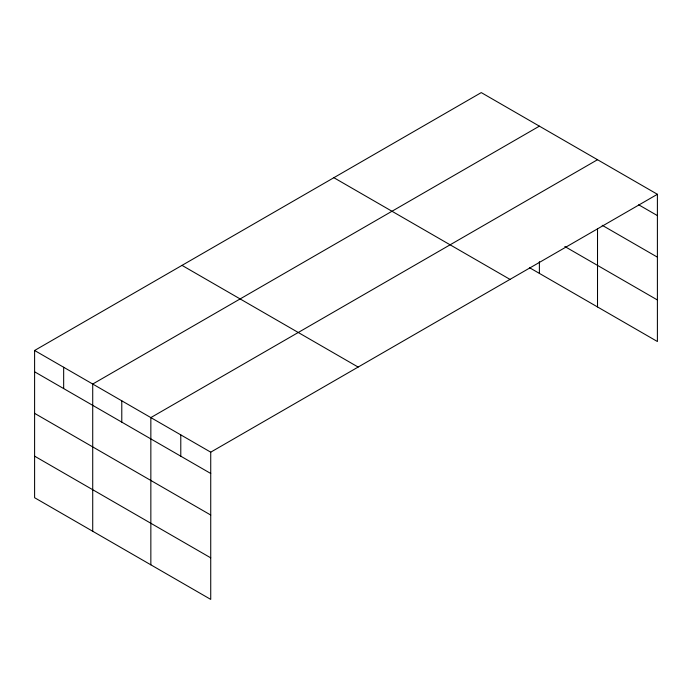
<?xml version="1.0" encoding="UTF-8"?>
<svg xmlns="http://www.w3.org/2000/svg" width="692" height="692" viewBox="0 0 692 692"><rect width="100%" height="100%" fill="white"/><g stroke="black" fill="none" stroke-linecap="round" stroke-linejoin="round"><path stroke-width="1.04" d="M529.406 267.622L657.4 341.519L657.4 194.288L481.269 92.598L34.6 350.481L34.6 497.712L210.731 599.402L210.731 452.17L34.6 350.481M539.388 126.152L92.719 384.034L92.719 531.274M597.516 159.714L150.847 417.596L150.847 564.828M210.731 452.17L657.4 194.288M638.69 204.797L657.4 215.601M602.196 225.281L657.4 257.156M564.819 246.516L657.4 299.965M333.864 177.697L509.995 279.386M182.005 265.373L358.136 367.063M34.6 371.794L210.731 473.484M34.6 413.349L210.731 515.038M34.6 456.158L210.731 557.847M597.516 229L597.516 306.945M539.388 261.671L539.388 273.392M180.785 434.879L180.785 456.192M121.783 400.815L121.783 422.129M63.664 367.253L63.664 388.575"/></g></svg>
